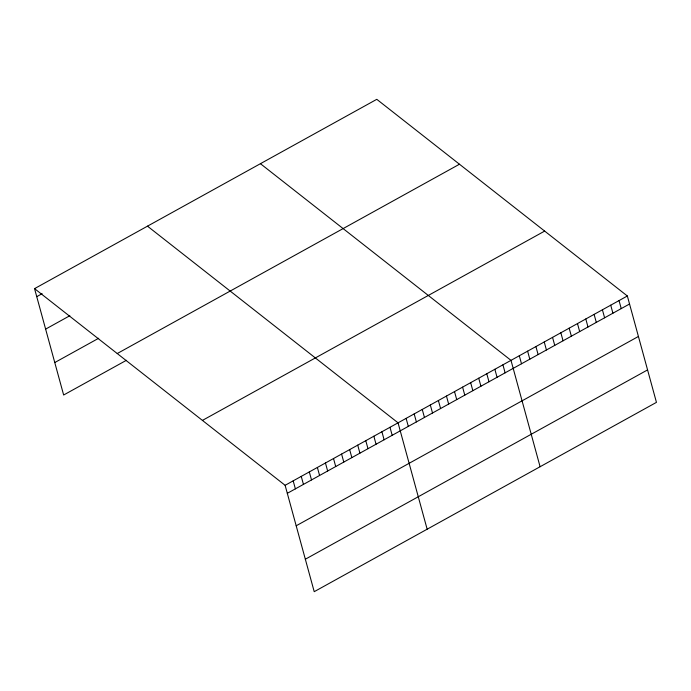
<?xml version="1.0" encoding="UTF-8"?>
<svg xmlns="http://www.w3.org/2000/svg" width="691" height="691" viewBox="0 0 691 691"><rect width="100%" height="100%" fill="white"/><g stroke="black" fill="none" stroke-linecap="round" stroke-linejoin="round"><path stroke-width="1.04" d="M34.55 288.639L376.785 99.323L627.35 295.99L656.45 402.361L314.215 591.677L285.115 485.307L34.55 288.639L63.65 395.01L126.393 360.305M36.744 296.655L42.125 293.684M45.623 329.115L69.826 315.727M54.77 362.55L98.692 338.253M117.237 353.542L459.472 164.225M202.428 420.404L544.663 231.088M285.115 485.307L627.35 295.99M287.309 493.322L629.544 304.005M296.189 525.782L638.424 336.465M305.336 559.226L647.571 369.91M260.421 163.689L510.995 360.356L540.094 466.727M147.485 226.164L398.051 422.832L427.15 529.202M619.041 300.585L621.235 308.609M610.723 305.189L612.917 313.204M602.414 309.784L604.608 317.8M594.105 314.379L596.298 322.395M585.795 318.983L587.989 326.998M577.486 323.578L579.671 331.594M569.168 328.173L571.362 336.189M560.859 332.768L563.053 340.793M552.55 337.372L554.743 345.388M544.24 341.967L546.426 349.983M535.922 346.562L538.116 354.587M527.613 351.166L529.807 359.182M519.304 355.761L521.498 363.777M502.927 364.822L505.121 372.838M494.86 369.279L497.054 377.303M486.792 373.745L488.986 381.76M478.725 378.21L480.919 386.226M470.657 382.667L472.851 390.691M462.59 387.133L464.784 395.148M454.523 391.598L456.716 399.614M446.455 396.055L448.649 404.08M438.388 400.521L440.582 408.536M430.32 404.986L432.514 413.002M422.253 409.443L424.447 417.459M414.185 413.909L416.379 421.925M406.118 418.375L408.312 426.39M389.992 427.297L392.177 435.313M381.924 431.754L384.11 439.778M373.857 436.22L376.051 444.235M365.789 440.685L367.983 448.701M357.722 445.142L359.916 453.166M349.655 449.608L351.849 457.623M341.587 454.073L343.781 462.089M333.52 458.53L335.714 466.546M325.452 462.996L327.646 471.012M317.385 467.462L319.579 475.477M309.318 471.918L311.511 479.934M301.25 476.384L303.444 484.4M293.183 480.841L295.377 488.865"/></g></svg>
